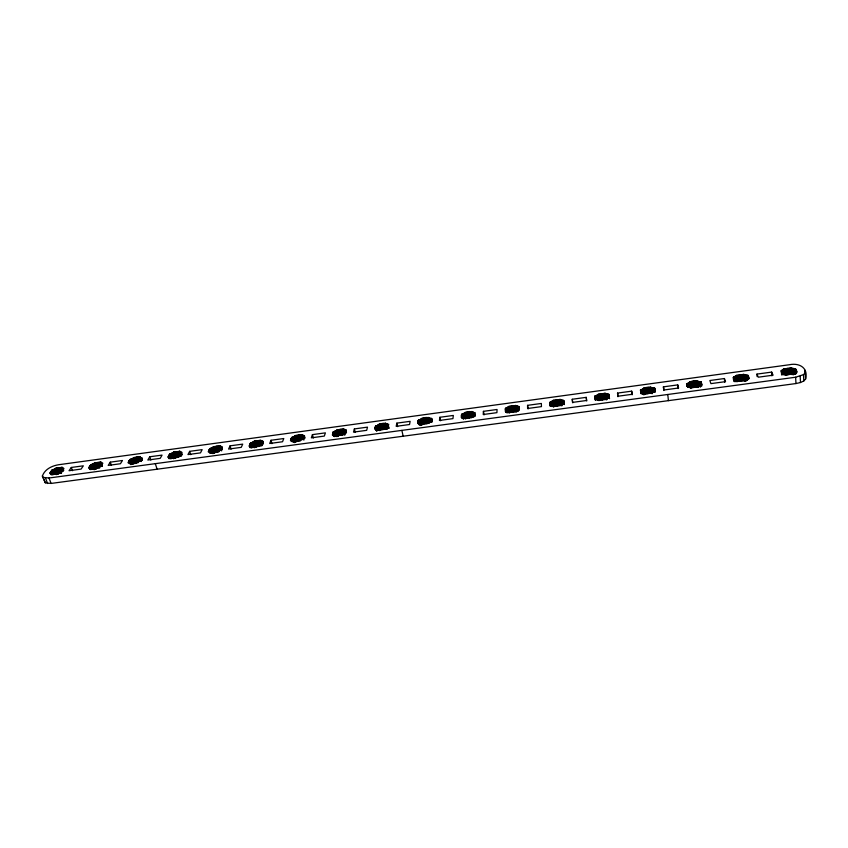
<?xml version="1.0" encoding="UTF-8"?>
<svg xmlns="http://www.w3.org/2000/svg" width="848" height="848" viewBox="0 0 848 848"><rect width="100%" height="100%" fill="white"/><g stroke="black" fill="none" stroke-linecap="round" stroke-linejoin="round"><path stroke-width="1.27" d="M516.729 411.736L508.747 412.541L505.344 411.471L505.429 408.407L508.885 406.415L515.722 405.482L516.729 411.799M515.658 411.609L519.124 409.595L519.135 406.542L515.722 405.482M483.434 411.344L483.233 414.513L496.917 412.658L497.055 409.489L483.434 411.344L484.091 414.873M471.329 417.619L474.869 415.605L475.113 412.531L474.212 412.658C470.428 410.57 465.944 411.651 462.489 414.248L461.577 414.375L461.27 417.449L464.513 418.541L472.972 417.322M439.879 417.28L439.434 420.46L452.949 418.626L453.32 415.446L439.879 417.28L440.589 420.778M426.883 417.598L428.092 423.396L420.841 424.456L417.757 423.353L418.287 420.269L419.188 420.142C422.643 417.64 427.085 416.4 430.752 418.573L431.653 418.446L431.187 421.53L427.572 423.544M423.057 424.424L421.891 418.276M396.864 423.131L396.186 426.332L409.542 424.519L410.135 421.329L396.864 423.131L397.627 426.597M384.367 429.395L388.045 427.381L388.734 424.286L387.854 424.413C384.303 422.166 379.883 423.555 376.427 425.961L375.547 426.088L374.784 429.183L377.72 430.296L385.448 429.183L384.144 423.428M354.39 428.918L353.489 432.12L366.675 430.339L367.491 427.138L354.39 428.918L355.217 432.353M340.302 429.406L341.712 435.109L345.454 433.169L346.366 430.063L343.557 428.961L337.059 429.851L338.352 435.957L337.568 436.285L336.158 430.583L336.932 430.265M336.158 430.583L333.328 431.833L332.363 434.939L335.151 436.063L343.334 434.886L341.924 429.183M312.435 434.632L311.333 437.844L324.339 436.073L325.388 432.862L312.435 434.632L313.325 438.034M295.274 435.936L291.638 437.504L290.461 440.631L293.111 441.755L299.641 440.801L303.393 438.872L304.506 435.755L301.846 434.653L295.433 435.522L296.779 441.585M296.864 441.384L295.433 435.522M42.4 476.046C44.721 469.22 52.004 465.806 58.682 464.725L789.414 364.735C799.092 362.658 808.547 367.661 805.6 379.035L803.809 380.953L800.491 382.522L795.965 383.55L51.081 483.434L45.326 482.819L42.4 476.046L45.326 482.819M271.01 440.271L269.685 443.493L282.543 441.755L283.794 438.533L271.01 440.271L271.943 443.652M257.993 446.514L261.862 444.511L263.177 441.384L260.654 440.271L254.315 441.13L255.736 447.15L254.941 447.468L253.34 441.861L254.135 441.543M255.736 447.15L254.315 441.13M253.34 441.861L250.467 443.112L249.089 446.239L251.591 447.384L259.562 446.239L257.983 440.631M230.094 445.836L228.568 449.069L241.256 447.352L242.719 444.119L230.094 445.836L231.08 449.186M216.908 452.079L220.83 450.076L222.346 446.938L219.961 445.815L213.707 446.673L209.795 448.656L208.216 451.783L210.58 452.938L218.021 451.867L216.346 446.313M215.381 452.217L213.707 446.673M189.666 451.348L187.949 454.581L200.478 452.885L202.153 449.641L189.666 451.348L190.715 454.666M173.586 452.143L172.547 452.874L174.317 458.386L175.345 457.644L173.586 452.143L179.765 451.295L181.175 455.705M176.32 457.581L180.306 455.577L182.023 452.429L179.765 451.295M172.547 452.874L169.621 454.125L167.851 457.263L170.077 458.429L178.44 457.231L176.67 451.719M149.746 456.775L147.817 460.029L160.208 458.355L162.063 455.1L149.746 456.775L150.838 460.072M135.797 463.008L133.952 457.549L140.058 456.712L141.128 460.051M140.058 456.712L142.093 460.157M133.687 457.962L129.924 459.521L127.974 462.679L130.073 463.845L137.323 462.796L135.479 457.337M110.293 462.149L108.184 465.414L120.416 463.75L122.472 460.496L110.293 462.149L111.438 465.414M102.322 466.464L100.827 462.065L102.82 463.22L100.742 466.368L96.577 468.509L94.743 462.944M96.301 462.679L98.23 468.096L90.545 469.198L88.574 468.022L90.715 464.863L94.796 462.881L100.827 462.065M71.317 467.46L69.017 470.725L81.111 469.082L83.348 465.817L71.317 467.46L72.515 470.693M63.261 470.576L62.063 467.343L56.095 468.16L54.198 469.251L56.212 474.626L59.593 473.332L57.59 467.958M62.063 467.343L63.929 468.509L61.671 471.679L57.516 473.682L51.495 474.488L49.65 473.301L51.972 470.142L54.198 469.251M43.259 477.413L49.025 478.007L795.636 377.222L803.491 374.636L805.293 372.728L805.261 370.714M786.626 374.901L782.174 373.904L780.754 370.915L783.743 368.933L791.131 367.926L795.583 368.901L797.088 371.88L794.099 373.883L784.676 375.092M733.541 379.84L733.35 377.371L736.424 375.388L743.717 374.392L747.978 375.378L749.219 378.378L746.145 380.381L738.714 381.314L738.237 375.145M686.806 386.19L686.573 383.741L687.537 383.614C690.929 380.529 695.763 380.233 700.035 381.907L700.999 381.78L701.974 384.78L698.826 386.794L690.325 387.939M644.183 387.971L644.883 394.023L641.035 393.059L640.399 390.027L641.342 389.9C644.766 386.921 649.504 386.455 653.691 388.214L654.645 388.087L655.366 391.108L654.402 391.235C651.561 394.479 646.653 392.645 643.696 394.829M598.889 399.917L595.211 399.27L594.819 396.228L598.19 394.649M561.047 405.386L553.553 406.478L549.981 405.408L549.833 402.355L553.225 400.373L560.146 399.429L560.878 404.401M213.526 447.023L215.18 452.641L213.643 453.309L211.947 447.755M94.51 463.305L96.439 468.721L94.859 469.389L92.92 463.973M598.953 400.33L606.034 399.366L609.352 397.352L608.885 394.32L605.143 393.292L598.126 394.246L598.995 400.659M141.362 457.973L142.178 457.856L140.28 461.005L136.242 463.008L134.429 457.475M527.562 405.344L541.353 403.457L541.459 406.616L527.594 408.503L527.562 405.344L528.156 408.895M560.146 399.429L563.719 400.468L564.28 404.295M586.222 397.352L586.583 400.489L572.527 402.397L572.252 399.26L586.222 397.352L586.731 400.956M617.524 393.09L631.686 391.161L632.29 394.288L618.054 396.217L617.524 393.09L617.991 396.716M663.39 386.847L677.732 384.897L678.601 388.002L664.185 389.963L663.39 386.847L663.793 390.504M724.393 378.537L709.861 380.519L710.921 383.625L725.538 381.642L724.393 378.537L724.701 382.247M756.957 374.106L771.68 372.102L773.09 375.187L758.282 377.19L756.957 374.106L757.126 376.597M744.173 380.572L746.039 381.25L745.583 375.06M651.423 393.143L652.335 393.663L651.646 387.589M605.938 399.302L606.797 399.832L606.002 393.811M738.767 381.388L734.506 380.37L733.35 377.371M45.538 478.113L47.594 483.53M50.636 471.965L51.452 474.117M50.233 472.506L51.05 474.668M49.025 478.007L51.081 483.434M53.456 469.622L55.067 473.926M52.767 470.025L54.389 474.329L52.65 470.046M52.375 470.078L53.986 474.382M51.972 470.142L53.71 474.424M51.792 470.386L53.413 474.689M51.399 470.926L52.608 474.159M50.997 471.467L52.216 474.7M50.816 471.721L52.035 474.944M56.562 468.096L58.576 473.47M56.095 468.16L58.109 473.534M56.053 468.223L57.961 473.735M57.855 473.884L55.841 468.509L57.802 473.947M54.982 468.902L56.986 474.265M62.021 467.407L63.112 470.778M61.809 467.704L63.006 470.926M61.597 467.407L62.964 470.99M60.579 467.545L62.169 471.848M59.551 467.693L61.544 473.067M59.084 467.757L61.088 473.131M58.618 467.82L60.621 473.184M62.943 468.34L63.738 470.492M62.646 468.096L63.441 470.248M91.393 464.768L93.079 469.092M91.118 464.81L92.676 469.145M90.842 464.842L92.39 469.177M90.715 464.863L92.273 469.198M90.545 465.107L92.103 469.442M90.185 465.647L91.351 468.902M89.814 466.188L90.98 469.453M89.644 466.442L90.821 469.697M89.485 466.686L90.259 468.859M89.114 467.227L89.899 469.4M95.262 462.817L97.191 468.234M94.796 462.881L96.725 468.297M94.552 463.241L96.481 468.658M93.693 463.623L95.633 469.039M92.199 464.354L94.139 469.771M99.322 462.266L100.859 466.601M98.283 462.404L99.82 466.739M97.806 462.467L99.735 467.895M97.34 462.531L99.258 467.958M101.474 462.807L102.237 464.98M101.06 462.616L102.205 465.87M100.689 462.266L101.749 465.669M100.361 462.128L101.887 466.464M129.437 460.305L130.931 464.683M129.108 460.846L129.85 463.04M128.949 461.1L129.702 463.284M128.801 461.344L129.543 463.538M132.882 458.28L134.737 463.739M132.118 458.63L133.602 463.008M131.408 459.012L133.263 464.471M130.751 459.415L132.235 463.782M130.613 459.425L132.108 463.803M130.338 459.468L131.822 463.845M130.051 459.51L131.546 463.877M129.924 459.521L131.419 463.898M129.776 459.764L131.27 464.142M137.005 457.125L138.478 461.503M136.528 457.189L138.372 462.658M133.952 457.549L135.754 463.072M133.825 457.75L135.669 463.209M141.489 457.952L142.22 460.146M141.118 457.687L141.849 459.881M140.779 457.454L141.51 459.637M140.333 457.263L141.436 460.549M139.931 456.924L141.319 461.439M139.581 456.775L141.277 461.503M138.531 456.924L140.005 461.291M137.482 457.061L138.955 461.429M155.29 463.665L157.124 469.22M170.448 454.009L171.868 458.418M170.321 454.03L171.741 458.439M170.035 454.062L171.455 458.471M169.748 454.104L171.169 458.514M169.621 454.125L171.042 458.535M169.483 454.369L170.904 458.779M169.176 454.899L170.247 458.217M168.869 455.44L169.939 458.757M168.731 455.694L169.452 457.899M168.593 455.938L169.314 458.143M168.296 456.478L169.006 458.683M174.063 452.069L175.833 457.581M173.543 452.207L175.239 457.856M173.384 452.493L175.123 458.068M171.794 453.224L173.564 458.736M171.084 453.606L172.504 458.015M178.218 451.507L179.628 455.917M177.158 451.655L178.917 457.157M176.193 451.783L177.953 457.295M175.133 451.931L176.893 457.432M181.313 452.525L182.023 454.74M181.186 452.546L181.885 454.751M180.921 452.27L181.62 454.475M180.55 452.037L181.61 455.344M179.734 451.359L181.059 455.917M179.575 451.645L180.942 456.129M179.288 451.359L180.688 455.768M211.258 448.136L212.954 453.691M210.633 448.539L211.989 452.98M210.505 448.56L211.852 453.002M210.209 448.592L211.565 453.044M209.922 448.634L211.279 453.076M209.795 448.656L211.152 453.097M209.668 448.899L211.025 453.341M209.403 449.429L210.421 452.768M209.127 449.97L210.156 453.309M209.011 450.214L209.689 452.44M208.884 450.458L209.562 452.684M691.544 387.78L687.463 386.752L686.573 383.741M215.265 446.451L216.95 452.005M214.194 446.599L215.869 452.154M212.7 447.405L214.385 452.959M218.402 446.027L219.738 450.479M217.321 446.175L218.996 451.73M216.834 446.239L218.508 451.793M221.635 447.034L222.303 449.27M221.508 447.055L222.176 449.281M221.211 446.779L221.879 449.005M220.819 446.546L221.826 449.885M220.332 446.366L221.667 450.818M220.3 446.928L220.936 449.217M219.865 446.027L221.127 450.617L219.759 446.228M219.473 445.878L220.809 450.33M251.93 442.592L253.213 447.076M251.315 442.995L252.598 447.479M251.178 443.016L252.471 447.5M250.891 443.059L252.174 447.543M250.595 443.101L251.888 447.585M250.467 443.112L251.75 447.596M250.361 443.356L251.644 447.839M250.118 443.896L251.093 447.256M249.884 444.426L250.849 447.797M249.778 444.67L250.425 446.917M249.672 444.914L250.319 447.161M249.429 445.454L250.075 447.702M255.895 440.918L257.495 446.514M254.813 441.066L256.403 446.663M254.283 441.193L255.82 446.938M252.609 442.221L254.209 447.818M259.064 440.483L260.654 446.09M257.485 440.695L259.075 446.302M256.986 440.769L258.576 446.366M262.753 441.437L263.378 443.695M262.456 441.479L263.092 443.727M262.318 441.501L262.954 443.748M262 441.225L262.636 443.472M261.587 440.992L262.53 444.363M261.078 440.812L262.339 445.306M260.972 441.384L261.576 443.695M260.569 440.472L261.767 445.105M260.474 440.684L261.746 445.168M260.156 440.335L261.746 445.942M292.369 437.409L293.715 441.914M292.072 437.451L293.281 441.978M291.776 437.494L292.687 440.886M291.638 437.504L292.465 441.14M291.352 438.289L292.263 441.681M291.15 438.819L291.754 441.087M291.055 439.063L291.659 441.331M290.959 439.306L291.574 441.575M295.931 435.459L297.436 441.108M295.348 435.734L296.811 441.522M294.489 436.254L296.005 441.903L295.274 442.264L293.758 436.614M293.101 436.985L294.606 442.645M300.245 434.865L301.443 439.391M299.143 435.013L300.637 440.674M298.634 435.088L300.139 440.737M298.136 435.151L299.641 440.801M297.033 435.31L298.538 440.949M304.379 435.777L304.973 438.045M304.082 435.819L304.676 438.087M303.785 435.851L304.379 438.119M303.648 435.872L304.241 438.14M303.298 435.596L303.891 437.865M302.853 435.374L304.05 439.9M302.312 435.194L303.51 439.72M301.846 434.653L303.022 439.232M301.771 434.854L302.895 439.593M301.347 434.717L302.545 439.243M333.328 431.833L334.472 436.391M333.253 432.077L334.398 436.635M333.094 432.607L333.942 436.031M332.925 433.137L333.497 435.427M332.851 433.381L333.349 435.914M337.059 429.851L338.405 435.755M335.437 430.932L336.857 436.635M334.78 431.314L335.914 435.872M334.197 431.717L335.342 436.275M334.07 431.727L335.204 436.296M333.762 431.77L334.907 436.338M333.465 431.812L334.61 436.381M340.811 429.332L342.221 435.035M339.794 429.47L341.203 435.172M338.681 429.629L340.09 435.321M337.568 429.777L338.977 435.48M345.486 430.18L346.048 432.469M345.115 429.904L345.952 433.339M344.638 429.682L345.475 433.105M344.076 429.501L345.2 434.07M343.557 428.961L344.659 433.593M343.493 429.162L344.839 435.077M343.048 429.035L344.447 434.738M345.92 430.116L346.482 432.406M345.624 430.159L346.185 432.448M376.989 425.569L378.049 430.169M376.427 425.961L377.487 430.572M376.289 425.982L377.349 430.583M375.982 426.025L377.053 430.625M375.685 426.067L376.745 430.667M375.547 426.088L376.607 430.689M375.484 426.321L376.554 430.932M375.357 426.862L375.887 429.162M375.229 427.392L375.759 429.692M375.166 427.636L375.706 429.936M380.847 423.873L382.172 429.618M379.724 424.032L381.038 429.777M378.335 424.837L379.66 430.583M377.625 425.187L378.685 429.788M385.268 423.269L386.582 429.024M383.01 423.576L384.324 429.332M382.49 423.65L383.805 429.406M381.982 423.724L383.296 429.47M387.992 424.392L388.914 428.145M387.854 424.413L388.861 428.388M387.451 424.138L388.236 427.593M386.942 423.915L387.727 427.371M386.359 423.735L387.409 428.346M385.787 423.205L387.08 429.024M385.734 423.406L387.048 429.162M401.867 430.381L403.16 436.222M418.064 421.562L418.562 423.894M418.022 421.806L418.52 424.127M421.053 419.007L422.283 424.806M420.354 419.368L421.583 425.166M419.728 419.739L420.958 425.548M419.188 420.142L420.173 424.784M419.039 420.163L420.036 424.806M418.742 420.205L419.728 424.848M418.435 420.248L419.283 424.912M418.244 420.502L418.997 423.989M418.159 421.032L418.901 424.519M425.219 417.831L426.438 423.629M424.7 417.894L425.919 423.693M423.555 418.053L424.774 423.852M422.41 418.212L423.629 424M421.848 418.488L423.046 424.488M429.173 417.905L430.148 422.548M428.537 417.439L429.512 422.081M428.516 417.576L429.459 422.421M428.028 417.439L429.236 423.247M425.738 417.757L426.957 423.555M431.653 418.446L432.13 420.778M431.515 418.467L432.098 421.011M431.537 419.219L432.024 421.541M431.208 418.509L431.897 422.315M430.901 418.552L431.484 422.06M430.318 418.297L431.049 421.785M429.788 418.075L430.519 421.562M461.725 414.354L462.404 417.863M461.577 414.375L462.245 418.128M461.503 415.138L461.959 417.481M461.45 415.668L461.906 418.011M465.107 412.382L466.23 418.297M465.086 412.594L466.199 418.647M464.312 413.114L465.446 418.965M463.623 413.474L464.534 418.149M463.008 413.845L463.92 418.53M462.489 414.248L463.39 418.933M462.34 414.269L463.252 418.954M462.033 414.312L462.711 417.82M469.008 411.852L470.131 417.704M468.478 411.927L469.601 417.778M467.958 412.001L469.071 417.852M466.792 412.16L467.916 418M465.637 412.319L466.76 418.159M473.735 412.382L474.403 415.912M473.184 412.17L474.074 416.856M472.537 411.99L473.428 416.686M471.859 411.471L472.707 416.559M471.329 411.534L472.442 417.396M470.174 411.693L471.287 417.545M474.35 412.637L475.018 416.156M474.212 412.658L474.869 416.177M505.567 408.386L506.192 411.927M505.429 408.407L506.044 412.181M505.408 409.171L505.811 412.054M509.415 406.34L510.443 412.245M508.885 406.415L509.902 412.722M508.122 407.146L509.15 413.05M507.443 407.496L508.27 412.223M506.85 407.877L507.676 412.605M506.341 408.28L507.03 413.018M505.885 408.344L506.51 411.884M512.828 405.874L513.846 411.778M512.298 405.948L513.316 411.852M511.768 406.022L512.786 411.927M510.591 406.181L511.609 412.086M517.715 406.393L518.52 411.132M517.132 406.181L517.937 410.909M516.453 406.012L517.269 410.739M515.181 405.556L516.199 411.46M514.005 405.715L515.022 411.619M518.987 406.552L519.389 408.927M518.679 406.595L519.071 408.969M518.361 406.637L518.965 410.199M518.213 406.658L518.817 410.22M549.907 403.881L550.288 406.266M553.225 400.373L554.168 406.733M552.504 401.093L553.426 407.051M551.836 401.454L552.578 406.213M551.253 401.835L551.995 406.595M550.765 402.228L551.327 405.81M550.617 402.249L551.179 405.832M550.299 402.291L550.861 405.874M549.981 402.334L550.394 405.938M549.854 402.599L550.405 406.171M557.221 399.821L558.132 405.779M556.68 399.896L557.592 405.853M556.14 399.97L557.051 405.927M554.952 400.139L555.864 406.086M553.765 400.298L554.677 406.245M560.941 399.949L561.842 405.916M560.168 399.768L561.058 405.588M559.606 399.503L560.507 405.461M558.408 399.662L559.32 405.62M563.57 400.489L564.206 404.623M563.252 400.532L563.793 404.114M562.934 400.574L563.475 404.157M562.786 400.595L563.326 404.178M562.256 400.33L562.796 403.913M561.641 400.118L562.362 404.888M572.252 399.26L572.782 402.842M596.801 395.327L597.448 400.139M596.229 395.709L596.727 399.313M595.762 396.101L596.261 399.715M595.614 396.122L596.112 399.737M595.296 396.164L595.784 399.779M594.967 396.207L595.466 399.821M594.819 396.228L595.381 400.394M601.084 393.843L601.9 399.853M599.886 394.013L600.691 400.012M598.677 394.172L599.494 400.182M597.448 394.977L598.105 399.779M605.143 393.292L606.002 399.705M604.592 393.366L605.398 399.376M603.394 393.525L604.189 399.546M602.186 393.695L602.992 399.705M601.635 393.769L602.44 399.779M609.087 395.592L609.479 398.486M608.885 394.32L609.479 398.698M608.419 394.384L608.896 397.998M608.09 394.426L608.567 398.041M607.942 394.447L608.419 398.062M607.38 394.182L607.857 397.807M606.733 393.97L607.369 398.793M631.686 391.161L632.12 394.797M641.342 389.9L641.777 393.536M641.194 389.921L641.629 393.557M640.876 389.963L641.3 393.599M640.547 390.006L640.971 393.652M643.621 388.045L644.416 394.511M642.985 388.766L643.558 393.62M642.349 389.126L642.911 393.97M641.798 389.497L642.36 394.352M648.953 387.313L649.642 393.387M647.734 387.483L648.423 393.546M647.172 387.557L647.872 393.62M646.621 387.631L647.321 393.695M645.402 387.801L646.102 393.864M653.087 387.96L653.501 391.606M652.409 387.748L652.96 392.613M650.734 387.07L651.508 393.546M650.172 387.154L650.861 393.218M654.942 389.359L655.218 391.797M654.645 388.087L655.112 391.977M654.497 388.108L654.9 391.755M654.168 388.151L654.571 391.808M653.84 388.193L654.243 391.85M653.691 388.214L654.094 391.871M667.768 394.49L668.425 400.648M677.732 384.897L678.114 388.564M689.117 382.48L689.594 387.377M688.491 382.83L688.852 386.508M687.961 383.211L688.322 386.889M687.537 383.614L687.887 387.282M687.378 383.635L687.739 387.303M687.05 383.678L687.293 386.126M686.721 383.72L686.88 386.423M692.752 381.346L693.335 387.462M691.512 381.515L692.106 387.631M690.283 381.685L690.876 387.801M689.721 381.759L690.431 388.278M696.918 380.773L697.618 387.303M696.356 380.847L696.929 386.974M695.116 381.017L695.699 387.144M693.876 381.187L694.459 387.313M693.314 381.271L693.897 387.388M701.243 382.522L701.476 384.981M700.999 381.78L701.423 385.692M700.851 381.801L701.19 385.48M700.522 381.844L700.861 385.522M700.183 381.886L700.639 386.805M700.035 381.907L700.49 386.815M699.409 381.653L699.865 386.561M698.688 381.441L699.144 386.349M697.893 381.282L698.466 387.419M701.413 383.042L701.794 385.978M736.986 375.314L737.463 381.483M736.499 375.59L736.976 381.759M736.446 375.452L736.923 381.621M735.863 376.109L736.244 381.049M735.248 376.47L735.629 381.409M734.739 376.841L735.121 381.791M734.326 377.243L734.622 380.953M734.177 377.265L734.463 380.975M733.838 377.307L734.209 381.579M733.838 378.632L734.029 381.112M733.499 377.349L733.637 380.074M740.633 374.816L741.099 380.996M740.06 374.89L740.537 381.07M739.498 374.964L739.965 381.144M744.756 374.901L745.212 381.091M743.791 374.593L744.332 380.975M743.717 374.392L744.194 380.635M743.145 374.477L743.601 380.657M741.883 374.646L742.35 380.826M748.498 376.639L748.678 379.12M748.286 376.13L748.466 378.611M747.978 375.378L748.339 379.332M747.83 375.399L748.095 379.12M747.491 375.452L747.756 379.162M747.152 375.494L747.512 380.455M746.993 375.516L747.364 380.476M746.335 375.261L746.696 380.222M563.719 400.468L563.941 403.521L560.549 405.524M771.68 372.102L771.913 375.844M784.315 368.859L784.601 373.841M783.934 369.336L784.22 374.318M783.838 369.134L784.188 374.254M783.234 369.654L783.52 374.646M782.63 370.014L782.916 374.996M782.132 370.385L782.344 374.127M781.75 370.788L781.962 374.53M781.591 370.809L781.814 374.551M781.464 372.41L781.612 374.911M788.015 368.35L788.354 374.593M787.432 368.435L787.781 374.668M786.859 368.509L787.209 374.742M785.587 368.689L785.937 374.922M793.092 368.583L793.431 374.837M792.244 368.424L792.583 374.678M791.226 368.127L791.672 374.562M791.131 367.926L791.502 374.233M790.548 368.011L790.898 374.244M789.287 368.18L789.626 374.413M796.452 370.618L796.579 373.131M796.208 370.152L796.463 372.897M795.954 369.643L796.081 372.145M795.583 368.901L795.837 373.904M795.424 368.922L795.689 373.926M795.085 368.965L795.35 373.968M795.636 377.222L795.965 383.55M794.746 369.018L795.011 374.021M794.587 369.039L794.852 374.042M793.876 368.785L794.152 373.788M800.173 376.205L800.491 382.522M805.028 370.269L805.6 379.035M803.491 374.636L803.809 380.953M380.529 429.841L379.194 424.159L380.529 429.841"/></g></svg>
